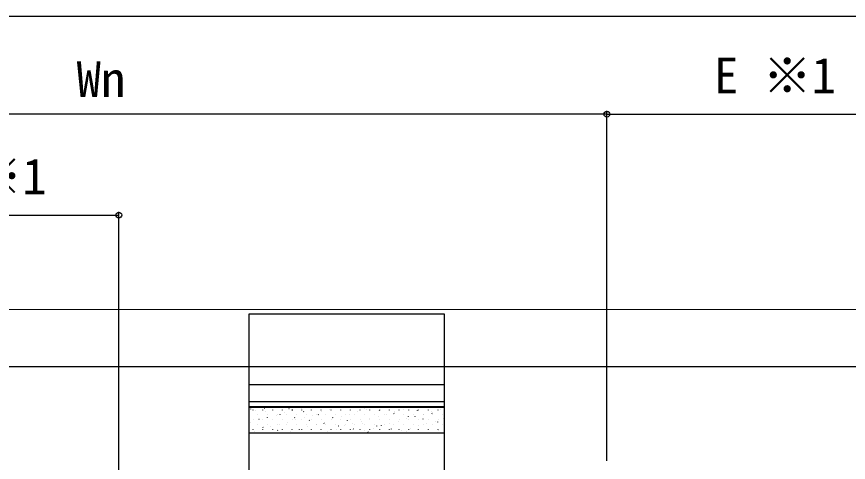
# Model space of a CAD drawing. Units: millimetres, scale not verified. Extents: x -875 to 875, y -1299 to 1292.
# Drawn here: x 388.8 to 644.5, y -852 to -715 of the extents above; entities that cross this region are included whole.
import ezdxf
from ezdxf.enums import TextEntityAlignment as Align

# ---------------------------------------------------------------- set-up
doc = ezdxf.new("R2010")
doc.units = ezdxf.units.MM
doc.header["$LTSCALE"] = 8
doc.layers.add('0-5_YKK_12', color=2, linetype='Continuous', lineweight=18)
for name, color, linetype in [('0-6_YKK_13', 4, 'Continuous'), ('0-8_YKK_D', 6, 'Continuous'), ('0-A_YSS_K', 3, 'Continuous')]:
    doc.layers.add(name, color=color, linetype=linetype)
doc.styles.add('ＭＳ ゴシック', font='')
doc.styles.get('ＭＳ ゴシック').set_extended_font_data('MS Gothic')

msp = doc.modelspace()

# ---------------------------------------------------------------- linework, layer by layer
at = {"layer": '0-5_YKK_12'}
msp.add_line((675.257, -804.966), (-134.743, -804.966), dxfattribs=at)
at = {"layer": '0-6_YKK_13'}
for p, q in [((460.257, -828.066), (520.257, -828.066)), ((460.257, -833.263), (520.257, -833.263)), ((460.257, -834.79), (520.257, -834.79)), ((460.257, -842.951), (460.257, -834.79)), ((460.257, -834.977), (520.257, -834.977)), ((460.832, -835.583), (460.777, -835.5)), ((461.556, -835.875), (461.556, -835.825)), ((464.546, -835.875), (464.546, -835.825)), ((464.969, -835.385), (464.965, -835.376)), ((467.536, -835.875), (467.536, -835.825)), ((470.526, -835.875), (470.526, -835.825)), ((472.562, -835.547), (472.507, -835.464)), ((473.516, -835.875), (473.516, -835.825)), ((473.676, -835.907), (473.673, -835.898)), ((476.305, -835.309), (476.302, -835.299)), ((476.506, -835.875), (476.506, -835.825)), ((479.496, -835.875), (479.496, -835.825)), ((482.486, -835.875), (482.486, -835.825)), ((485.013, -835.831), (485.01, -835.821)), ((485.476, -835.875), (485.476, -835.825)), ((487.642, -835.232), (487.639, -835.222)), ((488.466, -835.875), (488.466, -835.825)), ((491.456, -835.875), (491.456, -835.825)), ((494.446, -835.875), (494.446, -835.825)), ((495.817, -835.167), (495.762, -835.083)), ((496.35, -835.754), (496.346, -835.745)), ((497.436, -835.875), (497.436, -835.825)), ((498.979, -835.155), (498.975, -835.146)), ((500.426, -835.875), (500.426, -835.825)), ((503.416, -835.875), (503.416, -835.825)), ((506.406, -835.875), (506.406, -835.825)), ((507.547, -835.131), (507.491, -835.047)), ((507.686, -835.677), (507.683, -835.668)), ((509.396, -835.875), (509.396, -835.825)), ((510.315, -835.079), (510.312, -835.069)), ((512.05, -836.015), (511.995, -835.932)), ((512.386, -835.875), (512.386, -835.825)), ((515.376, -835.875), (515.376, -835.825)), ((518.366, -835.875), (518.366, -835.825)), ((519.023, -835.601), (519.02, -835.591)), ((462.34, -835.984), (462.336, -835.975)), ((462.931, -837.3), (462.931, -837.25)), ((465.336, -836.468), (465.28, -836.384)), ((465.921, -837.3), (465.921, -837.25)), ((465.94, -838.128), (465.937, -838.119)), ((468.569, -837.529), (468.565, -837.52)), ((468.911, -837.3), (468.911, -837.25)), ((469.839, -837.352), (469.784, -837.269)), ((471.064, -836.553), (471.061, -836.544)), ((471.901, -837.3), (471.901, -837.25)), ((474.342, -838.236), (474.287, -838.153)), ((474.891, -837.3), (474.891, -837.25)), ((477.065, -836.432), (477.01, -836.348)), ((477.277, -838.052), (477.273, -838.042)), ((477.881, -837.3), (477.881, -837.25)), ((479.905, -837.453), (479.902, -837.443)), ((480.871, -837.3), (480.871, -837.25)), ((481.568, -837.316), (481.513, -837.233)), ((482.401, -836.477), (482.397, -836.467)), ((483.861, -837.3), (483.861, -837.25)), ((486.072, -838.2), (486.016, -838.117)), ((486.851, -837.3), (486.851, -837.25)), ((488.613, -837.975), (488.61, -837.966)), ((489.841, -837.3), (489.841, -837.25)), ((491.242, -837.376), (491.239, -837.367)), ((492.831, -837.3), (492.831, -837.25)), ((493.738, -836.4), (493.734, -836.391)), ((495.821, -837.3), (495.821, -837.25)), ((498.811, -837.3), (498.811, -837.25)), ((499.95, -837.898), (499.947, -837.889)), ((500.32, -836.051), (500.265, -835.968)), ((501.801, -837.3), (501.801, -837.25)), ((502.579, -837.299), (502.575, -837.29)), ((504.823, -836.935), (504.768, -836.852)), ((504.791, -837.3), (504.791, -837.25)), ((505.074, -836.324), (505.071, -836.314)), ((507.781, -837.3), (507.781, -837.25)), ((508.674, -838.468), (508.671, -838.458)), ((509.327, -837.82), (509.271, -837.737)), ((510.771, -837.3), (510.771, -837.25)), ((511.287, -837.822), (511.283, -837.812)), ((513.761, -837.3), (513.761, -837.25)), ((513.915, -837.223), (513.912, -837.213)), ((516.411, -836.247), (516.407, -836.237)), ((516.553, -836.9), (516.498, -836.816)), ((516.751, -837.3), (516.751, -837.25)), ((519.741, -837.3), (519.741, -837.25)), ((520.011, -838.391), (520.008, -838.382)), ((460.832, -839.75), (460.829, -839.741)), ((461.556, -838.915), (461.556, -838.865)), ((462.931, -840.34), (462.931, -840.29)), ((463.328, -838.774), (463.324, -838.765)), ((464.546, -838.915), (464.546, -838.865)), ((465.921, -840.34), (465.921, -840.29)), ((466.928, -840.919), (466.925, -840.909)), ((467.536, -838.915), (467.536, -838.865)), ((468.911, -840.34), (468.911, -840.29)), ((469.54, -840.273), (469.537, -840.263)), ((470.526, -838.915), (470.526, -838.865)), ((471.901, -840.34), (471.901, -840.29)), ((472.169, -839.674), (472.166, -839.664)), ((473.516, -838.915), (473.516, -838.865)), ((474.664, -838.698), (474.661, -838.688)), ((474.891, -840.34), (474.891, -840.29)), ((476.506, -838.915), (476.506, -838.865)), ((477.881, -840.34), (477.881, -840.29)), ((478.265, -840.842), (478.261, -840.832)), ((478.845, -839.121), (478.79, -839.037)), ((479.496, -838.915), (479.496, -838.865)), ((480.871, -840.34), (480.871, -840.29)), ((480.877, -840.196), (480.874, -840.186)), ((482.486, -838.915), (482.486, -838.865)), ((483.348, -840.005), (483.293, -839.922)), ((483.506, -839.597), (483.502, -839.588)), ((483.861, -840.34), (483.861, -840.29)), ((485.476, -838.915), (485.476, -838.865)), ((486.001, -838.621), (485.998, -838.612)), ((486.851, -840.34), (486.851, -840.29)), ((487.852, -840.89), (487.796, -840.806)), ((488.466, -838.915), (488.466, -838.865)), ((489.601, -840.765), (489.598, -840.756)), ((489.841, -840.34), (489.841, -840.29)), ((490.575, -839.085), (490.52, -839.001)), ((491.456, -838.915), (491.456, -838.865)), ((492.214, -840.119), (492.21, -840.11)), ((492.831, -840.34), (492.831, -840.29)), ((494.446, -838.915), (494.446, -838.865)), ((494.842, -839.52), (494.839, -839.511)), ((495.078, -839.969), (495.023, -839.886)), ((495.821, -840.34), (495.821, -840.29)), ((497.338, -838.544), (497.334, -838.535)), ((497.436, -838.915), (497.436, -838.865)), ((498.811, -840.34), (498.811, -840.29)), ((499.581, -840.854), (499.526, -840.77)), ((500.426, -838.915), (500.426, -838.865)), ((500.938, -840.689), (500.935, -840.679)), ((501.801, -840.34), (501.801, -840.29)), ((503.416, -838.915), (503.416, -838.865)), ((503.55, -840.043), (503.547, -840.033)), ((504.791, -840.34), (504.791, -840.29)), ((506.179, -839.444), (506.176, -839.434)), ((506.406, -838.915), (506.406, -838.865)), ((507.781, -840.34), (507.781, -840.29)), ((509.396, -838.915), (509.396, -838.865)), ((510.771, -840.34), (510.771, -840.29)), ((512.275, -840.612), (512.271, -840.602)), ((512.386, -838.915), (512.386, -838.865)), ((513.761, -840.34), (513.761, -840.29)), ((513.83, -838.704), (513.775, -838.621)), ((514.887, -839.966), (514.884, -839.956)), ((515.376, -838.915), (515.376, -838.865)), ((516.751, -840.34), (516.751, -840.29)), ((517.516, -839.367), (517.512, -839.358)), ((518.333, -839.589), (518.278, -839.505)), ((518.366, -838.915), (518.366, -838.865)), ((519.741, -840.34), (519.741, -840.29)), ((461.556, -841.955), (461.556, -841.905)), ((461.804, -842.493), (461.8, -842.484)), ((464.433, -841.894), (464.429, -841.885)), ((464.597, -841.27), (464.541, -841.187)), ((464.546, -841.955), (464.546, -841.905)), ((467.536, -841.955), (467.536, -841.905)), ((469.1, -842.155), (469.045, -842.071)), ((470.526, -841.955), (470.526, -841.905)), ((473.14, -842.417), (473.137, -842.407)), ((473.516, -841.955), (473.516, -841.905)), ((475.769, -841.818), (475.766, -841.808)), ((476.506, -841.955), (476.506, -841.905)), ((479.496, -841.955), (479.496, -841.905)), ((482.486, -841.955), (482.486, -841.905)), ((484.477, -842.34), (484.474, -842.331)), ((485.476, -841.955), (485.476, -841.905)), ((487.106, -841.741), (487.103, -841.732)), ((488.466, -841.955), (488.466, -841.905)), ((491.456, -841.955), (491.456, -841.905)), ((492.355, -841.774), (492.3, -841.691)), ((493.202, -842.909), (493.198, -842.9)), ((494.446, -841.955), (494.446, -841.905)), ((495.814, -842.263), (495.81, -842.254)), ((496.858, -842.659), (496.803, -842.575)), ((497.436, -841.955), (497.436, -841.905)), ((498.443, -841.665), (498.439, -841.655)), ((500.426, -841.955), (500.426, -841.905)), ((503.416, -841.955), (503.416, -841.905)), ((504.084, -841.738), (504.029, -841.655)), ((504.538, -842.833), (504.535, -842.823)), ((506.406, -841.955), (506.406, -841.905)), ((507.15, -842.187), (507.147, -842.177)), ((508.588, -842.623), (508.532, -842.539)), ((509.396, -841.955), (509.396, -841.905)), ((509.779, -841.588), (509.776, -841.578)), ((512.386, -841.955), (512.386, -841.905)), ((515.376, -841.955), (515.376, -841.905)), ((515.875, -842.756), (515.872, -842.747)), ((518.366, -841.955), (518.366, -841.905)), ((518.487, -842.11), (518.484, -842.101))]:
    msp.add_line(p, q, dxfattribs=at)
msp.add_lwpolyline([(520.257, -806.266), (520.257, -1003.666), (460.257, -1003.666), (460.257, -806.266)], close=True, dxfattribs=at)
msp.add_lwpolyline([(520.257, -834.79), (520.257, -842.951), (460.257, -842.951)], dxfattribs=at)
at = {"layer": '0-8_YKK_D'}
for p, q in [((671.257, -714.966), (-130.743, -714.966)), ((570.257, -744.966), (270.257, -744.966)), ((570.257, -851.466), (570.257, -743.966)), ((570.257, -851.466), (570.257, -743.966)), ((570.257, -744.966), (685.257, -744.966)), ((350.257, -775.966), (420.257, -775.966)), ((420.257, -894.966), (420.257, -774.966))]:
    msp.add_line(p, q, dxfattribs=at)
for centre in [(570.257, -744.966), (420.257, -775.966)]:
    msp.add_circle(centre, 0.875, dxfattribs=at)
at = {"layer": '0-A_YSS_K'}
msp.add_line((-144.743, -822.466), (690.257, -822.466), dxfattribs=at)

# ---------------------------------------------------------------- texts
at = {"layer": '0-8_YKK_D', "style": 'ＭＳ ゴシック'}
for s, p in [('E ※1', (603.211, -741.858)), ('Wn', (407.26, -742.966)), ('Pw ※1', (353.126, -772.858))]:
    msp.add_text(s, height=11, dxfattribs=at).set_placement(p, align=Align.BOTTOM_LEFT)

doc.saveas('drawing.dxf')
